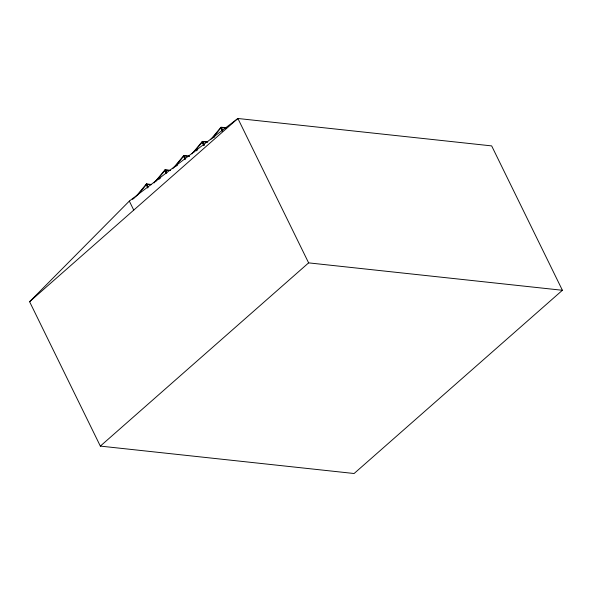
<?xml version="1.0" encoding="UTF-8"?>
<svg xmlns="http://www.w3.org/2000/svg" width="592" height="592" viewBox="0 0 592 592"><rect width="100%" height="100%" fill="white"/><g stroke="black" fill="none" stroke-linecap="round" stroke-linejoin="round"><path stroke-width="0.89" d="M135.442 197.121L146.439 183.934L150.93 184.415M137.396 195.353L146.661 184.253L151.145 184.734M154.061 182.95L165.064 169.763L170.452 170.348M156.022 181.189L165.279 170.082L169.771 170.563M172.753 168.735L183.757 155.548L189.137 156.125M174.714 166.966L183.971 155.859L189.359 156.443M191.956 153.868L202.375 141.377L207.762 141.962M193.917 152.107L202.597 141.695L207.089 142.176M210.582 139.705L221.001 127.206L226.388 127.791M212.535 137.936L221.223 127.524L226.61 128.109M29.6 301.72L129.322 201.08L237.895 118.489L491.663 145.898L562.4 290.28L354.105 473.511L100.337 446.102L29.6 301.72L237.895 118.489L308.624 262.87L562.4 290.28M100.337 446.102L308.624 262.87M147.741 188.034L146.239 184.423L146.609 184.134L148.17 187.065M166.063 173.145L164.865 170.252L165.235 169.971L166.796 172.901M185.059 159.648L183.557 156.036L183.927 155.748L185.488 158.678M203.678 145.484L202.175 141.865L202.553 141.584L204.107 144.515M222.303 131.313L220.801 127.694L221.179 127.413L222.733 130.344M146.239 184.423L146.971 184.179M164.865 170.252L165.59 170.008M183.557 156.036L184.282 155.785M202.175 141.865L202.908 141.621M132.497 199.363L134.621 197.75M158.915 179.258L160.328 178.185M176.187 166.123L177.607 165.042M196.226 150.871L197.647 149.791M213.438 137.781L214.852 136.708M129.322 201.08L133.748 210.101M221.179 127.413L222.377 130.307M221.46 128.457L222.363 130.625M202.553 141.584L204.055 145.195M202.531 141.902L204.04 145.521M183.927 155.748L185.133 158.641M183.912 156.073L185.111 158.967M165.235 169.971L166.441 172.864M165.22 170.289L166.123 172.464M146.609 184.134L147.815 187.028M146.594 184.46L147.8 187.353"/></g></svg>
